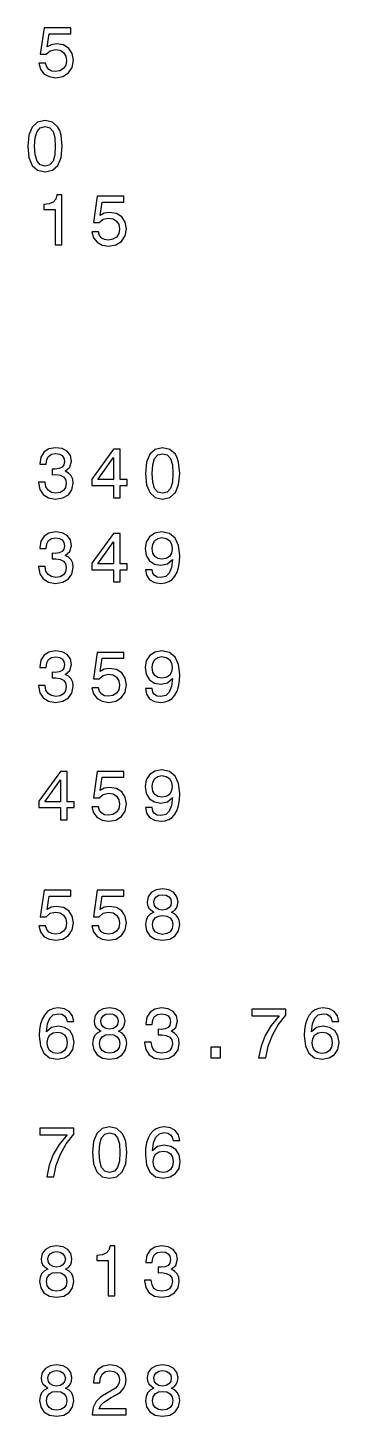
# Model space of a CAD drawing. Extents: x 0 to 1189, y 0 to 841.
# Drawn here: x 698.6 to 729.9, y 437.8 to 577.8 of the extents above; entities that cross this region are included whole.
import ezdxf

# ---------------------------------------------------------------- set-up
doc = ezdxf.new("R2010")
doc.units = 0

msp = doc.modelspace()

# ---------------------------------------------------------------- linework, layer by layer
at = {"color": 7, "lineweight": 25}
for points in [[(699.7, 574.21), (699.86, 573.62), (700.21, 573.16), (700.73, 572.87), (701.39, 572.76), (702.12, 572.89), (702.69, 573.24), (703.05, 573.8), (703.18, 574.52), (703.06, 575.19), (702.72, 575.72), (702.18, 576.06), (701.48, 576.18), (700.94, 576.09), (700.52, 575.86), (700.72, 577.2), (702.91, 577.2), (702.91, 577.8), (700.24, 577.8), (699.84, 575.14), (700.42, 575.14), (700.84, 575.48), (701.37, 575.6), (701.83, 575.53), (702.18, 575.3), (702.41, 574.94), (702.49, 574.49), (702.41, 574.03), (702.18, 573.68), (701.82, 573.46), (701.37, 573.38), (700.99, 573.43), (700.69, 573.59), (700.48, 573.85), (700.37, 574.21)], [(698.58, 565.85), (698.69, 564.71), (699.03, 563.91), (699.57, 563.42), (700.32, 563.26), (701.06, 563.42), (701.6, 563.91), (701.93, 564.71), (702.05, 565.85), (701.93, 566.97), (701.79, 567.42), (701.6, 567.78), (701.06, 568.27), (700.32, 568.44), (699.57, 568.27), (699.03, 567.78), (698.69, 566.97)], [(698.58, 565.85), (698.69, 564.71), (699.03, 563.91), (699.57, 563.42), (700.32, 563.26), (701.06, 563.42), (701.6, 563.91), (701.93, 564.71), (702.05, 565.85), (701.93, 566.97), (701.79, 567.42), (701.6, 567.78), (701.06, 568.27), (700.32, 568.44), (699.57, 568.27), (699.03, 567.78), (698.69, 566.97)], [(698.58, 565.85), (698.69, 564.71), (699.03, 563.91), (699.57, 563.42), (700.32, 563.26), (701.06, 563.42), (701.6, 563.91), (701.93, 564.71), (702.05, 565.85), (701.93, 566.97), (701.79, 567.42), (701.6, 567.78), (701.06, 568.27), (700.32, 568.44), (699.57, 568.27), (699.03, 567.78), (698.69, 566.97)], [(698.58, 565.85), (698.69, 564.71), (699.03, 563.91), (699.57, 563.42), (700.32, 563.26), (701.06, 563.42), (701.6, 563.91), (701.93, 564.71), (702.05, 565.85), (701.93, 566.97), (701.79, 567.42), (701.6, 567.78), (701.06, 568.27), (700.32, 568.44), (699.57, 568.27), (699.03, 567.78), (698.69, 566.97)], [(698.58, 565.85), (698.69, 564.71), (699.03, 563.91), (699.57, 563.42), (700.32, 563.26), (701.06, 563.42), (701.6, 563.91), (701.93, 564.71), (702.05, 565.85), (701.93, 566.97), (701.79, 567.42), (701.6, 567.78), (701.06, 568.27), (700.32, 568.44), (699.57, 568.27), (699.03, 567.78), (698.69, 566.97)], [(698.58, 565.85), (698.69, 564.71), (699.03, 563.91), (699.57, 563.42), (700.32, 563.26), (701.06, 563.42), (701.6, 563.91), (701.93, 564.71), (702.05, 565.85), (701.93, 566.97), (701.79, 567.42), (701.6, 567.78), (701.06, 568.27), (700.32, 568.44), (699.57, 568.27), (699.03, 567.78), (698.69, 566.97)], [(698.58, 565.85), (698.69, 564.71), (699.03, 563.91), (699.57, 563.42), (700.32, 563.26), (701.06, 563.42), (701.6, 563.91), (701.93, 564.71), (702.05, 565.85), (701.93, 566.97), (701.79, 567.42), (701.6, 567.78), (701.06, 568.27), (700.32, 568.44), (699.57, 568.27), (699.03, 567.78), (698.69, 566.97)], [(698.58, 565.85), (698.69, 564.71), (699.03, 563.91), (699.57, 563.42), (700.32, 563.26), (701.06, 563.42), (701.6, 563.91), (701.93, 564.71), (702.05, 565.85), (701.93, 566.97), (701.79, 567.42), (701.6, 567.78), (701.06, 568.27), (700.32, 568.44), (699.57, 568.27), (699.03, 567.78), (698.69, 566.97)], [(698.58, 565.85), (698.69, 564.71), (699.03, 563.91), (699.57, 563.42), (700.32, 563.26), (701.06, 563.42), (701.6, 563.91), (701.93, 564.71), (702.05, 565.85), (701.93, 566.97), (701.79, 567.42), (701.6, 567.78), (701.06, 568.27), (700.32, 568.44), (699.57, 568.27), (699.03, 567.78), (698.69, 566.97)], [(698.58, 565.85), (698.69, 564.71), (699.03, 563.91), (699.57, 563.42), (700.32, 563.26), (701.06, 563.42), (701.6, 563.91), (701.93, 564.71), (702.05, 565.85), (701.93, 566.97), (701.79, 567.42), (701.6, 567.78), (701.06, 568.27), (700.32, 568.44), (699.57, 568.27), (699.03, 567.78), (698.69, 566.97)], [(698.58, 565.85), (698.69, 564.71), (699.03, 563.91), (699.57, 563.42), (700.32, 563.26), (701.06, 563.42), (701.6, 563.91), (701.93, 564.71), (702.05, 565.85), (701.93, 566.97), (701.79, 567.42), (701.6, 567.78), (701.06, 568.27), (700.32, 568.44), (699.57, 568.27), (699.03, 567.78), (698.69, 566.97)], [(698.58, 565.85), (698.69, 564.71), (699.03, 563.91), (699.57, 563.42), (700.32, 563.26), (701.06, 563.42), (701.6, 563.91), (701.93, 564.71), (702.05, 565.85), (701.93, 566.97), (701.79, 567.42), (701.6, 567.78), (701.06, 568.27), (700.32, 568.44), (699.57, 568.27), (699.03, 567.78), (698.69, 566.97)], [(698.58, 565.85), (698.69, 564.71), (699.03, 563.91), (699.57, 563.42), (700.32, 563.26), (701.06, 563.42), (701.6, 563.91), (701.93, 564.71), (702.05, 565.85), (701.93, 566.97), (701.79, 567.42), (701.6, 567.78), (701.06, 568.27), (700.32, 568.44), (699.57, 568.27), (699.03, 567.78), (698.69, 566.97)], [(698.58, 565.85), (698.69, 564.71), (699.03, 563.91), (699.57, 563.42), (700.32, 563.26), (701.06, 563.42), (701.6, 563.91), (701.93, 564.71), (702.05, 565.85), (701.93, 566.97), (701.79, 567.42), (701.6, 567.78), (701.06, 568.27), (700.32, 568.44), (699.57, 568.27), (699.03, 567.78), (698.69, 566.97)], [(698.58, 565.85), (698.69, 564.71), (699.03, 563.91), (699.57, 563.42), (700.32, 563.26), (701.06, 563.42), (701.6, 563.91), (701.93, 564.71), (702.05, 565.85), (701.93, 566.97), (701.79, 567.42), (701.6, 567.78), (701.06, 568.27), (700.32, 568.44), (699.57, 568.27), (699.03, 567.78), (698.69, 566.97)], [(698.58, 565.85), (698.69, 564.71), (699.03, 563.91), (699.57, 563.42), (700.32, 563.26), (701.06, 563.42), (701.6, 563.91), (701.93, 564.71), (702.05, 565.85), (701.93, 566.97), (701.79, 567.42), (701.6, 567.78), (701.06, 568.27), (700.32, 568.44), (699.57, 568.27), (699.03, 567.78), (698.69, 566.97)], [(698.58, 565.85), (698.69, 564.71), (699.03, 563.91), (699.57, 563.42), (700.32, 563.26), (701.06, 563.42), (701.6, 563.91), (701.93, 564.71), (702.05, 565.85), (701.93, 566.97), (701.79, 567.42), (701.6, 567.78), (701.06, 568.27), (700.32, 568.44), (699.57, 568.27), (699.03, 567.78), (698.69, 566.97)], [(698.58, 565.85), (698.69, 564.71), (699.03, 563.91), (699.57, 563.42), (700.32, 563.26), (701.06, 563.42), (701.6, 563.91), (701.93, 564.71), (702.05, 565.85), (701.93, 566.97), (701.79, 567.42), (701.6, 567.78), (701.06, 568.27), (700.32, 568.44), (699.57, 568.27), (699.03, 567.78), (698.69, 566.97)], [(698.58, 565.85), (698.69, 564.71), (699.03, 563.91), (699.57, 563.42), (700.32, 563.26), (701.06, 563.42), (701.6, 563.91), (701.93, 564.71), (702.05, 565.85), (701.93, 566.97), (701.79, 567.42), (701.6, 567.78), (701.06, 568.27), (700.32, 568.44), (699.57, 568.27), (699.03, 567.78), (698.69, 566.97)], [(698.58, 565.85), (698.69, 564.71), (699.03, 563.91), (699.57, 563.42), (700.32, 563.26), (701.06, 563.42), (701.6, 563.91), (701.93, 564.71), (702.05, 565.85), (701.93, 566.97), (701.79, 567.42), (701.6, 567.78), (701.06, 568.27), (700.32, 568.44), (699.57, 568.27), (699.03, 567.78), (698.69, 566.97)], [(698.58, 565.85), (698.69, 564.71), (699.03, 563.91), (699.57, 563.42), (700.32, 563.26), (701.06, 563.42), (701.6, 563.91), (701.93, 564.71), (702.05, 565.85), (701.93, 566.97), (701.79, 567.42), (701.6, 567.78), (701.06, 568.27), (700.32, 568.44), (699.57, 568.27), (699.03, 567.78), (698.69, 566.97)], [(698.58, 565.85), (698.69, 564.71), (699.03, 563.91), (699.57, 563.42), (700.32, 563.26), (701.06, 563.42), (701.6, 563.91), (701.93, 564.71), (702.05, 565.85), (701.93, 566.97), (701.79, 567.42), (701.6, 567.78), (701.06, 568.27), (700.32, 568.44), (699.57, 568.27), (699.03, 567.78), (698.69, 566.97)], [(698.58, 565.85), (698.69, 564.71), (699.03, 563.91), (699.57, 563.42), (700.32, 563.26), (701.06, 563.42), (701.6, 563.91), (701.93, 564.71), (702.05, 565.85), (701.93, 566.97), (701.79, 567.42), (701.6, 567.78), (701.06, 568.27), (700.32, 568.44), (699.57, 568.27), (699.03, 567.78), (698.69, 566.97)], [(698.58, 565.85), (698.69, 564.71), (699.03, 563.91), (699.57, 563.42), (700.32, 563.26), (701.06, 563.42), (701.6, 563.91), (701.93, 564.71), (702.05, 565.85), (701.93, 566.97), (701.79, 567.42), (701.6, 567.78), (701.06, 568.27), (700.32, 568.44), (699.57, 568.27), (699.03, 567.78), (698.69, 566.97)], [(698.58, 565.85), (698.69, 564.71), (699.03, 563.91), (699.57, 563.42), (700.32, 563.26), (701.06, 563.42), (701.6, 563.91), (701.93, 564.71), (702.05, 565.85), (701.93, 566.97), (701.79, 567.42), (701.6, 567.78), (701.06, 568.27), (700.32, 568.44), (699.57, 568.27), (699.03, 567.78), (698.69, 566.97)], [(698.58, 565.85), (698.69, 564.71), (699.03, 563.91), (699.57, 563.42), (700.32, 563.26), (701.06, 563.42), (701.6, 563.91), (701.93, 564.71), (702.05, 565.85), (701.93, 566.97), (701.79, 567.42), (701.6, 567.78), (701.06, 568.27), (700.32, 568.44), (699.57, 568.27), (699.03, 567.78), (698.69, 566.97)], [(698.58, 565.85), (698.69, 564.71), (699.03, 563.91), (699.57, 563.42), (700.32, 563.26), (701.06, 563.42), (701.6, 563.91), (701.93, 564.71), (702.05, 565.85), (701.93, 566.97), (701.79, 567.42), (701.6, 567.78), (701.06, 568.27), (700.32, 568.44), (699.57, 568.27), (699.03, 567.78), (698.69, 566.97)], [(698.58, 565.85), (698.69, 564.71), (699.03, 563.91), (699.57, 563.42), (700.32, 563.26), (701.06, 563.42), (701.6, 563.91), (701.93, 564.71), (702.05, 565.85), (701.93, 566.97), (701.79, 567.42), (701.6, 567.78), (701.06, 568.27), (700.32, 568.44), (699.57, 568.27), (699.03, 567.78), (698.69, 566.97)], [(698.58, 565.85), (698.69, 564.71), (699.03, 563.91), (699.57, 563.42), (700.32, 563.26), (701.06, 563.42), (701.6, 563.91), (701.93, 564.71), (702.05, 565.85), (701.93, 566.97), (701.79, 567.42), (701.6, 567.78), (701.06, 568.27), (700.32, 568.44), (699.57, 568.27), (699.03, 567.78), (698.69, 566.97)], [(698.58, 565.85), (698.69, 564.71), (699.03, 563.91), (699.57, 563.42), (700.32, 563.26), (701.06, 563.42), (701.6, 563.91), (701.93, 564.71), (702.05, 565.85), (701.93, 566.97), (701.79, 567.42), (701.6, 567.78), (701.06, 568.27), (700.32, 568.44), (699.57, 568.27), (699.03, 567.78), (698.69, 566.97)], [(698.58, 565.85), (698.69, 564.71), (699.03, 563.91), (699.57, 563.42), (700.32, 563.26), (701.06, 563.42), (701.6, 563.91), (701.93, 564.71), (702.05, 565.85), (701.93, 566.97), (701.79, 567.42), (701.6, 567.78), (701.06, 568.27), (700.32, 568.44), (699.57, 568.27), (699.03, 567.78), (698.69, 566.97)], [(698.58, 565.85), (698.69, 564.71), (699.03, 563.91), (699.57, 563.42), (700.32, 563.26), (701.06, 563.42), (701.6, 563.91), (701.93, 564.71), (702.05, 565.85), (701.93, 566.97), (701.79, 567.42), (701.6, 567.78), (701.06, 568.27), (700.32, 568.44), (699.57, 568.27), (699.03, 567.78), (698.69, 566.97)], [(699.27, 565.85), (699.33, 566.72), (699.51, 567.34), (699.83, 567.71), (700.32, 567.84), (700.79, 567.71), (701.12, 567.34), (701.3, 566.72), (701.35, 565.85), (701.3, 564.97), (701.12, 564.34), (700.79, 563.97), (700.32, 563.85), (699.83, 563.97), (699.51, 564.34), (699.33, 564.97)], [(699.27, 565.85), (699.33, 566.72), (699.51, 567.34), (699.83, 567.71), (700.32, 567.84), (700.79, 567.71), (701.12, 567.34), (701.3, 566.72), (701.35, 565.85), (701.3, 564.97), (701.12, 564.34), (700.79, 563.97), (700.32, 563.85), (699.83, 563.97), (699.51, 564.34), (699.33, 564.97)], [(699.27, 565.85), (699.33, 566.72), (699.51, 567.34), (699.83, 567.71), (700.32, 567.84), (700.79, 567.71), (701.12, 567.34), (701.3, 566.72), (701.35, 565.85), (701.3, 564.97), (701.12, 564.34), (700.79, 563.97), (700.32, 563.85), (699.83, 563.97), (699.51, 564.34), (699.33, 564.97)], [(699.27, 565.85), (699.33, 566.72), (699.51, 567.34), (699.83, 567.71), (700.32, 567.84), (700.79, 567.71), (701.12, 567.34), (701.3, 566.72), (701.35, 565.85), (701.3, 564.97), (701.12, 564.34), (700.79, 563.97), (700.32, 563.85), (699.83, 563.97), (699.51, 564.34), (699.33, 564.97)], [(699.27, 565.85), (699.33, 566.72), (699.51, 567.34), (699.83, 567.71), (700.32, 567.84), (700.79, 567.71), (701.12, 567.34), (701.3, 566.72), (701.35, 565.85), (701.3, 564.97), (701.12, 564.34), (700.79, 563.97), (700.32, 563.85), (699.83, 563.97), (699.51, 564.34), (699.33, 564.97)], [(699.27, 565.85), (699.33, 566.72), (699.51, 567.34), (699.83, 567.71), (700.32, 567.84), (700.79, 567.71), (701.12, 567.34), (701.3, 566.72), (701.35, 565.85), (701.3, 564.97), (701.12, 564.34), (700.79, 563.97), (700.32, 563.85), (699.83, 563.97), (699.51, 564.34), (699.33, 564.97)], [(699.27, 565.85), (699.33, 566.72), (699.51, 567.34), (699.83, 567.71), (700.32, 567.84), (700.79, 567.71), (701.12, 567.34), (701.3, 566.72), (701.35, 565.85), (701.3, 564.97), (701.12, 564.34), (700.79, 563.97), (700.32, 563.85), (699.83, 563.97), (699.51, 564.34), (699.33, 564.97)], [(699.27, 565.85), (699.33, 566.72), (699.51, 567.34), (699.83, 567.71), (700.32, 567.84), (700.79, 567.71), (701.12, 567.34), (701.3, 566.72), (701.35, 565.85), (701.3, 564.97), (701.12, 564.34), (700.79, 563.97), (700.32, 563.85), (699.83, 563.97), (699.51, 564.34), (699.33, 564.97)], [(699.27, 565.85), (699.33, 566.72), (699.51, 567.34), (699.83, 567.71), (700.32, 567.84), (700.79, 567.71), (701.12, 567.34), (701.3, 566.72), (701.35, 565.85), (701.3, 564.97), (701.12, 564.34), (700.79, 563.97), (700.32, 563.85), (699.83, 563.97), (699.51, 564.34), (699.33, 564.97)], [(699.27, 565.85), (699.33, 566.72), (699.51, 567.34), (699.83, 567.71), (700.32, 567.84), (700.79, 567.71), (701.12, 567.34), (701.3, 566.72), (701.35, 565.85), (701.3, 564.97), (701.12, 564.34), (700.79, 563.97), (700.32, 563.85), (699.83, 563.97), (699.51, 564.34), (699.33, 564.97)], [(699.27, 565.85), (699.33, 566.72), (699.51, 567.34), (699.83, 567.71), (700.32, 567.84), (700.79, 567.71), (701.12, 567.34), (701.3, 566.72), (701.35, 565.85), (701.3, 564.97), (701.12, 564.34), (700.79, 563.97), (700.32, 563.85), (699.83, 563.97), (699.51, 564.34), (699.33, 564.97)], [(699.27, 565.85), (699.33, 566.72), (699.51, 567.34), (699.83, 567.71), (700.32, 567.84), (700.79, 567.71), (701.12, 567.34), (701.3, 566.72), (701.35, 565.85), (701.3, 564.97), (701.12, 564.34), (700.79, 563.97), (700.32, 563.85), (699.83, 563.97), (699.51, 564.34), (699.33, 564.97)], [(699.27, 565.85), (699.33, 566.72), (699.51, 567.34), (699.83, 567.71), (700.32, 567.84), (700.79, 567.71), (701.12, 567.34), (701.3, 566.72), (701.35, 565.85), (701.3, 564.97), (701.12, 564.34), (700.79, 563.97), (700.32, 563.85), (699.83, 563.97), (699.51, 564.34), (699.33, 564.97)], [(699.27, 565.85), (699.33, 566.72), (699.51, 567.34), (699.83, 567.71), (700.32, 567.84), (700.79, 567.71), (701.12, 567.34), (701.3, 566.72), (701.35, 565.85), (701.3, 564.97), (701.12, 564.34), (700.79, 563.97), (700.32, 563.85), (699.83, 563.97), (699.51, 564.34), (699.33, 564.97)], [(699.27, 565.85), (699.33, 566.72), (699.51, 567.34), (699.83, 567.71), (700.32, 567.84), (700.79, 567.71), (701.12, 567.34), (701.3, 566.72), (701.35, 565.85), (701.3, 564.97), (701.12, 564.34), (700.79, 563.97), (700.32, 563.85), (699.83, 563.97), (699.51, 564.34), (699.33, 564.97)], [(699.27, 565.85), (699.33, 566.72), (699.51, 567.34), (699.83, 567.71), (700.32, 567.84), (700.79, 567.71), (701.12, 567.34), (701.3, 566.72), (701.35, 565.85), (701.3, 564.97), (701.12, 564.34), (700.79, 563.97), (700.32, 563.85), (699.83, 563.97), (699.51, 564.34), (699.33, 564.97)], [(699.27, 565.85), (699.33, 566.72), (699.51, 567.34), (699.83, 567.71), (700.32, 567.84), (700.79, 567.71), (701.12, 567.34), (701.3, 566.72), (701.35, 565.85), (701.3, 564.97), (701.12, 564.34), (700.79, 563.97), (700.32, 563.85), (699.83, 563.97), (699.51, 564.34), (699.33, 564.97)], [(699.27, 565.85), (699.33, 566.72), (699.51, 567.34), (699.83, 567.71), (700.32, 567.84), (700.79, 567.71), (701.12, 567.34), (701.3, 566.72), (701.35, 565.85), (701.3, 564.97), (701.12, 564.34), (700.79, 563.97), (700.32, 563.85), (699.83, 563.97), (699.51, 564.34), (699.33, 564.97)], [(699.27, 565.85), (699.33, 566.72), (699.51, 567.34), (699.83, 567.71), (700.32, 567.84), (700.79, 567.71), (701.12, 567.34), (701.3, 566.72), (701.35, 565.85), (701.3, 564.97), (701.12, 564.34), (700.79, 563.97), (700.32, 563.85), (699.83, 563.97), (699.51, 564.34), (699.33, 564.97)], [(699.27, 565.85), (699.33, 566.72), (699.51, 567.34), (699.83, 567.71), (700.32, 567.84), (700.79, 567.71), (701.12, 567.34), (701.3, 566.72), (701.35, 565.85), (701.3, 564.97), (701.12, 564.34), (700.79, 563.97), (700.32, 563.85), (699.83, 563.97), (699.51, 564.34), (699.33, 564.97)], [(699.27, 565.85), (699.33, 566.72), (699.51, 567.34), (699.83, 567.71), (700.32, 567.84), (700.79, 567.71), (701.12, 567.34), (701.3, 566.72), (701.35, 565.85), (701.3, 564.97), (701.12, 564.34), (700.79, 563.97), (700.32, 563.85), (699.83, 563.97), (699.51, 564.34), (699.33, 564.97)], [(699.27, 565.85), (699.33, 566.72), (699.51, 567.34), (699.83, 567.71), (700.32, 567.84), (700.79, 567.71), (701.12, 567.34), (701.3, 566.72), (701.35, 565.85), (701.3, 564.97), (701.12, 564.34), (700.79, 563.97), (700.32, 563.85), (699.83, 563.97), (699.51, 564.34), (699.33, 564.97)], [(699.27, 565.85), (699.33, 566.72), (699.51, 567.34), (699.83, 567.71), (700.32, 567.84), (700.79, 567.71), (701.12, 567.34), (701.3, 566.72), (701.35, 565.85), (701.3, 564.97), (701.12, 564.34), (700.79, 563.97), (700.32, 563.85), (699.83, 563.97), (699.51, 564.34), (699.33, 564.97)], [(699.27, 565.85), (699.33, 566.72), (699.51, 567.34), (699.83, 567.71), (700.32, 567.84), (700.79, 567.71), (701.12, 567.34), (701.3, 566.72), (701.35, 565.85), (701.3, 564.97), (701.12, 564.34), (700.79, 563.97), (700.32, 563.85), (699.83, 563.97), (699.51, 564.34), (699.33, 564.97)], [(699.27, 565.85), (699.33, 566.72), (699.51, 567.34), (699.83, 567.71), (700.32, 567.84), (700.79, 567.71), (701.12, 567.34), (701.3, 566.72), (701.35, 565.85), (701.3, 564.97), (701.12, 564.34), (700.79, 563.97), (700.32, 563.85), (699.83, 563.97), (699.51, 564.34), (699.33, 564.97)], [(699.27, 565.85), (699.33, 566.72), (699.51, 567.34), (699.83, 567.71), (700.32, 567.84), (700.79, 567.71), (701.12, 567.34), (701.3, 566.72), (701.35, 565.85), (701.3, 564.97), (701.12, 564.34), (700.79, 563.97), (700.32, 563.85), (699.83, 563.97), (699.51, 564.34), (699.33, 564.97)], [(699.27, 565.85), (699.33, 566.72), (699.51, 567.34), (699.83, 567.71), (700.32, 567.84), (700.79, 567.71), (701.12, 567.34), (701.3, 566.72), (701.35, 565.85), (701.3, 564.97), (701.12, 564.34), (700.79, 563.97), (700.32, 563.85), (699.83, 563.97), (699.51, 564.34), (699.33, 564.97)], [(699.27, 565.85), (699.33, 566.72), (699.51, 567.34), (699.83, 567.71), (700.32, 567.84), (700.79, 567.71), (701.12, 567.34), (701.3, 566.72), (701.35, 565.85), (701.3, 564.97), (701.12, 564.34), (700.79, 563.97), (700.32, 563.85), (699.83, 563.97), (699.51, 564.34), (699.33, 564.97)], [(699.27, 565.85), (699.33, 566.72), (699.51, 567.34), (699.83, 567.71), (700.32, 567.84), (700.79, 567.71), (701.12, 567.34), (701.3, 566.72), (701.35, 565.85), (701.3, 564.97), (701.12, 564.34), (700.79, 563.97), (700.32, 563.85), (699.83, 563.97), (699.51, 564.34), (699.33, 564.97)], [(699.27, 565.85), (699.33, 566.72), (699.51, 567.34), (699.83, 567.71), (700.32, 567.84), (700.79, 567.71), (701.12, 567.34), (701.3, 566.72), (701.35, 565.85), (701.3, 564.97), (701.12, 564.34), (700.79, 563.97), (700.32, 563.85), (699.83, 563.97), (699.51, 564.34), (699.33, 564.97)], [(699.27, 565.85), (699.33, 566.72), (699.51, 567.34), (699.83, 567.71), (700.32, 567.84), (700.79, 567.71), (701.12, 567.34), (701.3, 566.72), (701.35, 565.85), (701.3, 564.97), (701.12, 564.34), (700.79, 563.97), (700.32, 563.85), (699.83, 563.97), (699.51, 564.34), (699.33, 564.97)], [(699.27, 565.85), (699.33, 566.72), (699.51, 567.34), (699.83, 567.71), (700.32, 567.84), (700.79, 567.71), (701.12, 567.34), (701.3, 566.72), (701.35, 565.85), (701.3, 564.97), (701.12, 564.34), (700.79, 563.97), (700.32, 563.85), (699.83, 563.97), (699.51, 564.34), (699.33, 564.97)], [(701.35, 555.9), (702.01, 555.9), (702.01, 560.94), (701.52, 560.94), (701.39, 560.5), (701.13, 560.2), (700.74, 560.03), (700.19, 559.97), (700.19, 559.46), (701.35, 559.46)], [(705.04, 557.21), (705.19, 556.62), (705.55, 556.16), (706.07, 555.87), (706.73, 555.76), (707.46, 555.89), (708.03, 556.24), (708.39, 556.8), (708.52, 557.52), (708.4, 558.19), (708.05, 558.72), (707.51, 559.06), (706.81, 559.18), (706.27, 559.09), (705.86, 558.86), (706.06, 560.2), (708.25, 560.2), (708.25, 560.8), (705.58, 560.8), (705.18, 558.14), (705.76, 558.14), (706.17, 558.48), (706.71, 558.6), (707.17, 558.53), (707.52, 558.3), (707.74, 557.94), (707.82, 557.49), (707.74, 557.03), (707.51, 556.68), (707.16, 556.46), (706.71, 556.38), (706.32, 556.43), (706.03, 556.59), (705.81, 556.85), (705.71, 557.21)], [(699.67, 531.97), (699.67, 531.92), (699.78, 531.23), (700.12, 530.71), (700.66, 530.38), (701.36, 530.26), (702.11, 530.38), (702.67, 530.7), (703.03, 531.2), (703.16, 531.85), (703.11, 532.28), (702.95, 532.62), (702.69, 532.89), (702.34, 533.08), (702.81, 533.47), (702.98, 534.09), (702.87, 534.65), (702.56, 535.08), (702.05, 535.35), (701.36, 535.44), (700.71, 535.32), (700.22, 535.01), (699.89, 534.5), (699.78, 533.83), (699.78, 533.78), (700.43, 533.78), (700.48, 534.24), (700.67, 534.57), (700.97, 534.78), (701.4, 534.85), (701.77, 534.79), (702.05, 534.64), (702.21, 534.39), (702.28, 534.06), (702.21, 533.71), (702.04, 533.47), (701.74, 533.33), (701.33, 533.28), (701.05, 533.29), (701.05, 532.72), (701.4, 532.74), (701.85, 532.67), (702.19, 532.5), (702.39, 532.22), (702.46, 531.85), (702.39, 531.43), (702.18, 531.12), (701.84, 530.93), (701.41, 530.86), (700.95, 530.94), (700.62, 531.15), (700.41, 531.5), (700.33, 531.97)], [(707.22, 530.4), (707.87, 530.4), (707.87, 531.64), (708.58, 531.64), (708.58, 532.22), (707.87, 532.22), (707.87, 535.3), (707.21, 535.3), (705.02, 532.28), (705.02, 531.64), (707.22, 531.64)], [(710.42, 532.85), (710.53, 531.71), (710.87, 530.91), (711.41, 530.42), (712.16, 530.26), (712.9, 530.42), (713.44, 530.91), (713.77, 531.71), (713.89, 532.85), (713.77, 533.97), (713.64, 534.42), (713.44, 534.78), (712.9, 535.27), (712.16, 535.44), (711.41, 535.27), (710.87, 534.78), (710.53, 533.97)], [(705.63, 532.22), (707.22, 534.46), (707.22, 532.22)], [(711.11, 532.85), (711.17, 533.72), (711.35, 534.34), (711.68, 534.71), (712.16, 534.84), (712.63, 534.71), (712.96, 534.34), (713.14, 533.72), (713.2, 532.85), (713.14, 531.97), (712.96, 531.34), (712.63, 530.97), (712.16, 530.85), (711.68, 530.97), (711.35, 531.34), (711.17, 531.97)], [(699.67, 523.47), (699.67, 523.42), (699.78, 522.73), (700.12, 522.21), (700.66, 521.88), (701.36, 521.76), (702.11, 521.88), (702.67, 522.2), (703.03, 522.7), (703.16, 523.35), (703.11, 523.78), (702.95, 524.12), (702.69, 524.39), (702.34, 524.58), (702.81, 524.97), (702.98, 525.59), (702.87, 526.15), (702.56, 526.58), (702.05, 526.85), (701.36, 526.94), (700.71, 526.82), (700.22, 526.51), (699.89, 526), (699.78, 525.33), (699.78, 525.28), (700.43, 525.28), (700.48, 525.74), (700.67, 526.07), (700.97, 526.28), (701.4, 526.35), (701.77, 526.29), (702.05, 526.14), (702.21, 525.89), (702.28, 525.56), (702.21, 525.21), (702.04, 524.97), (701.74, 524.83), (701.33, 524.78), (701.05, 524.79), (701.05, 524.22), (701.4, 524.24), (701.85, 524.17), (702.19, 524), (702.39, 523.72), (702.46, 523.35), (702.39, 522.93), (702.18, 522.62), (701.84, 522.43), (701.41, 522.36), (700.95, 522.44), (700.62, 522.65), (700.41, 523), (700.33, 523.47)], [(707.22, 521.9), (707.87, 521.9), (707.87, 523.14), (708.58, 523.14), (708.58, 523.72), (707.87, 523.72), (707.87, 526.8), (707.21, 526.8), (705.02, 523.78), (705.02, 523.14), (707.22, 523.14)], [(710.43, 523.14), (710.54, 522.57), (710.85, 522.13), (711.34, 521.86), (711.99, 521.76), (712.41, 521.81), (712.79, 521.94), (713.12, 522.16), (713.39, 522.48), (713.61, 522.88), (713.77, 523.37), (713.86, 523.93), (713.9, 524.58), (713.77, 525.59), (713.42, 526.33), (712.86, 526.78), (712.09, 526.94), (711.38, 526.81), (710.85, 526.46), (710.5, 525.93), (710.39, 525.26), (710.5, 524.57), (710.84, 524.04), (711.34, 523.71), (711.99, 523.6), (712.66, 523.74), (713.17, 524.16), (713.06, 523.36), (712.83, 522.79), (712.48, 522.45), (711.99, 522.34), (711.62, 522.39), (711.34, 522.55), (711.16, 522.8), (711.09, 523.14)], [(705.63, 523.72), (707.22, 525.96), (707.22, 523.72)], [(711.09, 525.27), (711.16, 525.71), (711.36, 526.07), (711.68, 526.29), (712.09, 526.37), (712.51, 526.29), (712.84, 526.07), (713.04, 525.72), (713.12, 525.27), (713.04, 524.82), (712.84, 524.48), (712.5, 524.27), (712.07, 524.2), (711.67, 524.27), (711.36, 524.48), (711.16, 524.81)], [(699.67, 511.47), (699.67, 511.42), (699.78, 510.73), (700.12, 510.21), (700.66, 509.88), (701.36, 509.76), (702.11, 509.88), (702.67, 510.2), (703.03, 510.7), (703.16, 511.35), (703.11, 511.78), (702.95, 512.12), (702.69, 512.39), (702.34, 512.58), (702.81, 512.97), (702.98, 513.59), (702.87, 514.15), (702.56, 514.58), (702.05, 514.85), (701.36, 514.94), (700.71, 514.82), (700.22, 514.51), (699.89, 514), (699.78, 513.33), (699.78, 513.28), (700.43, 513.28), (700.48, 513.74), (700.67, 514.07), (700.97, 514.28), (701.4, 514.35), (701.77, 514.29), (702.05, 514.14), (702.21, 513.89), (702.28, 513.56), (702.21, 513.21), (702.04, 512.97), (701.74, 512.83), (701.33, 512.78), (701.05, 512.79), (701.05, 512.22), (701.4, 512.24), (701.85, 512.17), (702.19, 512), (702.39, 511.72), (702.46, 511.35), (702.39, 510.93), (702.18, 510.62), (701.84, 510.43), (701.41, 510.36), (700.95, 510.44), (700.62, 510.65), (700.41, 511), (700.33, 511.47)], [(705.04, 511.21), (705.19, 510.62), (705.55, 510.16), (706.07, 509.87), (706.73, 509.76), (707.46, 509.89), (708.03, 510.24), (708.39, 510.8), (708.52, 511.52), (708.4, 512.19), (708.05, 512.72), (707.51, 513.06), (706.81, 513.18), (706.27, 513.09), (705.86, 512.86), (706.06, 514.2), (708.25, 514.2), (708.25, 514.8), (705.58, 514.8), (705.18, 512.14), (705.76, 512.14), (706.17, 512.48), (706.71, 512.6), (707.17, 512.53), (707.52, 512.3), (707.74, 511.94), (707.82, 511.49), (707.74, 511.03), (707.51, 510.68), (707.16, 510.46), (706.71, 510.38), (706.32, 510.43), (706.03, 510.59), (705.81, 510.85), (705.71, 511.21)], [(710.43, 511.14), (710.54, 510.57), (710.85, 510.13), (711.34, 509.86), (711.99, 509.76), (712.41, 509.81), (712.79, 509.94), (713.12, 510.16), (713.39, 510.48), (713.61, 510.88), (713.77, 511.37), (713.86, 511.93), (713.9, 512.58), (713.77, 513.59), (713.42, 514.33), (712.86, 514.78), (712.09, 514.94), (711.38, 514.81), (710.85, 514.46), (710.5, 513.93), (710.39, 513.26), (710.5, 512.57), (710.84, 512.04), (711.34, 511.71), (711.99, 511.6), (712.66, 511.74), (713.17, 512.16), (713.06, 511.36), (712.83, 510.79), (712.48, 510.45), (711.99, 510.34), (711.62, 510.39), (711.34, 510.55), (711.16, 510.8), (711.09, 511.14)], [(711.09, 513.27), (711.16, 513.71), (711.36, 514.07), (711.68, 514.29), (712.09, 514.37), (712.51, 514.29), (712.84, 514.07), (713.04, 513.72), (713.12, 513.27), (713.04, 512.82), (712.84, 512.48), (712.5, 512.27), (712.07, 512.2), (711.67, 512.27), (711.36, 512.48), (711.16, 512.81)], [(701.88, 497.9), (702.53, 497.9), (702.53, 499.14), (703.24, 499.14), (703.24, 499.72), (702.53, 499.72), (702.53, 502.8), (701.87, 502.8), (699.68, 499.78), (699.68, 499.14), (701.88, 499.14)], [(705.04, 499.21), (705.19, 498.62), (705.55, 498.16), (706.07, 497.87), (706.73, 497.76), (707.46, 497.89), (708.03, 498.24), (708.39, 498.8), (708.52, 499.52), (708.4, 500.19), (708.05, 500.72), (707.51, 501.06), (706.81, 501.18), (706.27, 501.09), (705.86, 500.86), (706.06, 502.2), (708.25, 502.2), (708.25, 502.8), (705.58, 502.8), (705.18, 500.14), (705.76, 500.14), (706.17, 500.48), (706.71, 500.6), (707.17, 500.53), (707.52, 500.3), (707.74, 499.94), (707.82, 499.49), (707.74, 499.03), (707.51, 498.68), (707.16, 498.46), (706.71, 498.38), (706.32, 498.43), (706.03, 498.59), (705.81, 498.85), (705.71, 499.21)], [(710.43, 499.14), (710.54, 498.57), (710.85, 498.13), (711.34, 497.86), (711.99, 497.76), (712.41, 497.81), (712.79, 497.94), (713.12, 498.16), (713.39, 498.48), (713.61, 498.88), (713.77, 499.37), (713.86, 499.93), (713.9, 500.58), (713.77, 501.59), (713.42, 502.33), (712.86, 502.78), (712.09, 502.94), (711.38, 502.81), (710.85, 502.46), (710.5, 501.93), (710.39, 501.26), (710.5, 500.57), (710.84, 500.04), (711.34, 499.71), (711.99, 499.6), (712.66, 499.74), (713.17, 500.16), (713.06, 499.36), (712.83, 498.79), (712.48, 498.45), (711.99, 498.34), (711.62, 498.39), (711.34, 498.55), (711.16, 498.8), (711.09, 499.14)], [(700.29, 499.72), (701.88, 501.96), (701.88, 499.72)], [(711.09, 501.27), (711.16, 501.71), (711.36, 502.07), (711.68, 502.29), (712.09, 502.37), (712.51, 502.29), (712.84, 502.07), (713.04, 501.72), (713.12, 501.27), (713.04, 500.82), (712.84, 500.48), (712.5, 500.27), (712.07, 500.2), (711.67, 500.27), (711.36, 500.48), (711.16, 500.81)], [(699.7, 487.21), (699.86, 486.62), (700.21, 486.16), (700.73, 485.87), (701.39, 485.76), (702.12, 485.89), (702.69, 486.24), (703.05, 486.8), (703.18, 487.52), (703.06, 488.19), (702.72, 488.72), (702.18, 489.06), (701.48, 489.18), (700.94, 489.09), (700.52, 488.86), (700.72, 490.2), (702.91, 490.2), (702.91, 490.8), (700.24, 490.8), (699.84, 488.14), (700.42, 488.14), (700.84, 488.48), (701.37, 488.6), (701.83, 488.53), (702.18, 488.3), (702.41, 487.94), (702.49, 487.49), (702.41, 487.03), (702.18, 486.68), (701.82, 486.46), (701.37, 486.38), (700.99, 486.43), (700.69, 486.59), (700.48, 486.85), (700.37, 487.21)], [(705.04, 487.21), (705.19, 486.62), (705.55, 486.16), (706.07, 485.87), (706.73, 485.76), (707.46, 485.89), (708.03, 486.24), (708.39, 486.8), (708.52, 487.52), (708.4, 488.19), (708.05, 488.72), (707.51, 489.06), (706.81, 489.18), (706.27, 489.09), (705.86, 488.86), (706.06, 490.2), (708.25, 490.2), (708.25, 490.8), (705.58, 490.8), (705.18, 488.14), (705.76, 488.14), (706.17, 488.48), (706.71, 488.6), (707.17, 488.53), (707.52, 488.3), (707.74, 487.94), (707.82, 487.49), (707.74, 487.03), (707.51, 486.68), (707.16, 486.46), (706.71, 486.38), (706.32, 486.43), (706.03, 486.59), (705.81, 486.85), (705.71, 487.21)], [(711.27, 488.6), (710.9, 488.4), (710.65, 488.11), (710.49, 487.76), (710.44, 487.34), (710.55, 486.7), (710.88, 486.2), (711.42, 485.88), (712.16, 485.76), (712.89, 485.88), (713.43, 486.2), (713.76, 486.7), (713.88, 487.34), (713.82, 487.76), (713.67, 488.11), (713.41, 488.4), (713.05, 488.6), (713.34, 488.77), (713.54, 489.01), (713.66, 489.3), (713.71, 489.65), (713.59, 490.16), (713.29, 490.57), (712.8, 490.84), (712.16, 490.94), (711.51, 490.84), (711.02, 490.57), (710.71, 490.16), (710.6, 489.65), (710.64, 489.3), (710.76, 489.01)], [(711.29, 489.59), (711.34, 489.91), (711.52, 490.15), (711.79, 490.31), (712.16, 490.36), (712.52, 490.31), (712.79, 490.15), (712.97, 489.91), (713.03, 489.59), (712.97, 489.27), (712.79, 489.02), (712.52, 488.85), (712.16, 488.8), (711.79, 488.86), (711.52, 489.02), (711.34, 489.27)], [(711.13, 487.35), (711.19, 487.73), (711.4, 488.02), (711.73, 488.21), (712.16, 488.27), (712.58, 488.21), (712.91, 488.02), (713.12, 487.73), (713.19, 487.35), (713.12, 486.94), (712.91, 486.63), (712.58, 486.43), (712.16, 486.36), (711.73, 486.43), (711.4, 486.63), (711.19, 486.94)], [(703.21, 477.56), (703.08, 478.14), (702.76, 478.57), (702.27, 478.85), (701.64, 478.94), (701.21, 478.89), (700.84, 478.75), (700.52, 478.53), (700.25, 478.21), (700.03, 477.82), (699.87, 477.33), (699.77, 476.76), (699.74, 476.12), (699.86, 475.1), (700.21, 474.36), (700.78, 473.91), (701.56, 473.76), (702.26, 473.89), (702.79, 474.23), (703.13, 474.76), (703.26, 475.44), (703.13, 476.12), (702.8, 476.65), (702.29, 476.98), (701.66, 477.09), (700.97, 476.95), (700.46, 476.54), (700.57, 477.33), (700.8, 477.9), (701.15, 478.24), (701.64, 478.36), (702, 478.3), (702.28, 478.15), (702.46, 477.89), (702.55, 477.56)], [(705.93, 476.6), (705.56, 476.4), (705.31, 476.11), (705.15, 475.76), (705.1, 475.34), (705.22, 474.7), (705.55, 474.2), (706.09, 473.88), (706.82, 473.76), (707.55, 473.88), (708.09, 474.2), (708.42, 474.7), (708.54, 475.34), (708.49, 475.76), (708.33, 476.11), (708.08, 476.4), (707.72, 476.6), (708, 476.77), (708.21, 477.01), (708.33, 477.3), (708.37, 477.65), (708.26, 478.16), (707.95, 478.57), (707.46, 478.84), (706.82, 478.94), (706.17, 478.84), (705.68, 478.57), (705.37, 478.16), (705.27, 477.65), (705.3, 477.3), (705.42, 477.01)], [(710.34, 475.47), (710.34, 475.42), (710.46, 474.73), (710.8, 474.21), (711.33, 473.88), (712.04, 473.76), (712.79, 473.88), (713.35, 474.2), (713.71, 474.7), (713.84, 475.35), (713.78, 475.78), (713.62, 476.12), (713.36, 476.39), (713.02, 476.58), (713.48, 476.97), (713.65, 477.59), (713.54, 478.15), (713.23, 478.58), (712.73, 478.85), (712.04, 478.94), (711.39, 478.82), (710.89, 478.51), (710.57, 478), (710.46, 477.33), (710.46, 477.28), (711.1, 477.28), (711.16, 477.74), (711.34, 478.07), (711.65, 478.28), (712.07, 478.35), (712.45, 478.29), (712.72, 478.14), (712.89, 477.89), (712.95, 477.56), (712.89, 477.21), (712.71, 476.97), (712.41, 476.83), (712, 476.78), (711.72, 476.79), (711.72, 476.22), (712.07, 476.24), (712.53, 476.17), (712.87, 476), (713.07, 475.72), (713.14, 475.35), (713.06, 474.93), (712.85, 474.62), (712.52, 474.43), (712.08, 474.36), (711.63, 474.44), (711.29, 474.65), (711.09, 475), (711.01, 475.47)], [(729.9, 477.56), (729.76, 478.14), (729.45, 478.57), (728.96, 478.85), (728.32, 478.94), (727.9, 478.89), (727.53, 478.75), (727.21, 478.53), (726.93, 478.21), (726.72, 477.82), (726.56, 477.33), (726.46, 476.76), (726.43, 476.12), (726.54, 475.1), (726.9, 474.36), (727.46, 473.91), (728.24, 473.76), (728.94, 473.89), (729.47, 474.23), (729.82, 474.76), (729.94, 475.44), (729.82, 476.12), (729.49, 476.65), (728.98, 476.98), (728.34, 477.09), (727.66, 476.95), (727.15, 476.54), (727.26, 477.33), (727.49, 477.9), (727.84, 478.24), (728.33, 478.36), (728.69, 478.3), (728.96, 478.15), (729.14, 477.89), (729.24, 477.56)], [(705.95, 477.59), (706.01, 477.91), (706.18, 478.15), (706.45, 478.31), (706.82, 478.36), (707.18, 478.31), (707.46, 478.15), (707.63, 477.91), (707.69, 477.59), (707.63, 477.27), (707.46, 477.02), (707.18, 476.85), (706.82, 476.8), (706.45, 476.86), (706.18, 477.02), (706.01, 477.27)], [(721.83, 473.9), (722.56, 473.9), (722.8, 475.09), (723.22, 476.2), (723.81, 477.23), (724.58, 478.2), (724.58, 478.8), (721.15, 478.8), (721.15, 478.14), (723.89, 478.14), (723.09, 477.17), (722.49, 476.15), (722.08, 475.07)], [(702.56, 475.43), (702.48, 474.98), (702.28, 474.63), (701.95, 474.4), (701.55, 474.33), (701.12, 474.4), (700.8, 474.62), (700.59, 474.97), (700.53, 475.42), (700.6, 475.87), (700.8, 476.21), (701.13, 476.42), (701.58, 476.5), (701.97, 476.42), (702.28, 476.22), (702.48, 475.88)], [(705.79, 475.35), (705.86, 475.73), (706.07, 476.02), (706.39, 476.21), (706.82, 476.27), (707.25, 476.21), (707.57, 476.02), (707.78, 475.73), (707.85, 475.35), (707.78, 474.94), (707.57, 474.63), (707.25, 474.43), (706.82, 474.36), (706.39, 474.43), (706.07, 474.63), (705.86, 474.94)], [(729.24, 475.43), (729.16, 474.98), (728.96, 474.63), (728.64, 474.4), (728.24, 474.33), (727.81, 474.4), (727.49, 474.62), (727.28, 474.97), (727.21, 475.42), (727.28, 475.87), (727.49, 476.21), (727.82, 476.42), (728.26, 476.5), (728.65, 476.42), (728.96, 476.22), (729.16, 475.88)], [(717, 473.9), (717.99, 473.9), (717.99, 474.98), (717, 474.98)], [(700.48, 461.9), (701.21, 461.9), (701.45, 463.09), (701.87, 464.2), (702.46, 465.23), (703.23, 466.2), (703.23, 466.8), (699.8, 466.8), (699.8, 466.14), (702.54, 466.14), (701.74, 465.17), (701.15, 464.15), (700.73, 463.07)], [(705.09, 464.35), (705.19, 463.21), (705.53, 462.41), (706.07, 461.92), (706.82, 461.76), (707.56, 461.92), (708.1, 462.41), (708.44, 463.21), (708.55, 464.35), (708.44, 465.47), (708.3, 465.92), (708.1, 466.28), (707.56, 466.77), (706.82, 466.94), (706.07, 466.77), (705.53, 466.28), (705.19, 465.47)], [(705.78, 464.35), (705.83, 465.22), (706.01, 465.84), (706.34, 466.21), (706.82, 466.34), (707.3, 466.21), (707.62, 465.84), (707.8, 465.22), (707.86, 464.35), (707.8, 463.47), (707.62, 462.84), (707.3, 462.47), (706.82, 462.35), (706.34, 462.47), (706.01, 462.84), (705.83, 463.47)], [(713.89, 465.56), (713.75, 466.14), (713.43, 466.57), (712.94, 466.85), (712.31, 466.94), (711.89, 466.89), (711.52, 466.75), (711.19, 466.53), (710.92, 466.21), (710.7, 465.82), (710.55, 465.33), (710.44, 464.76), (710.42, 464.12), (710.53, 463.1), (710.88, 462.36), (711.45, 461.91), (712.23, 461.76), (712.93, 461.89), (713.46, 462.23), (713.81, 462.76), (713.93, 463.44), (713.81, 464.12), (713.48, 464.65), (712.97, 464.98), (712.33, 465.09), (711.65, 464.95), (711.14, 464.54), (711.24, 465.33), (711.47, 465.9), (711.83, 466.24), (712.32, 466.36), (712.68, 466.3), (712.95, 466.15), (713.13, 465.89), (713.23, 465.56)], [(713.23, 463.43), (713.15, 462.98), (712.95, 462.63), (712.63, 462.4), (712.22, 462.33), (711.8, 462.4), (711.47, 462.62), (711.27, 462.97), (711.2, 463.42), (711.27, 463.87), (711.47, 464.21), (711.81, 464.42), (712.25, 464.5), (712.64, 464.42), (712.95, 464.22), (713.15, 463.88)], [(700.59, 452.6), (700.22, 452.4), (699.97, 452.11), (699.81, 451.76), (699.76, 451.34), (699.88, 450.7), (700.21, 450.2), (700.75, 449.88), (701.48, 449.76), (702.21, 449.88), (702.75, 450.2), (703.08, 450.7), (703.21, 451.34), (703.15, 451.76), (703, 452.11), (702.74, 452.4), (702.38, 452.6), (702.67, 452.77), (702.87, 453.01), (702.99, 453.3), (703.03, 453.65), (702.92, 454.16), (702.62, 454.57), (702.13, 454.84), (701.48, 454.94), (700.84, 454.84), (700.35, 454.57), (700.04, 454.16), (699.93, 453.65), (699.96, 453.3), (700.09, 453.01)], [(700.61, 453.59), (700.67, 453.91), (700.84, 454.15), (701.12, 454.31), (701.48, 454.36), (701.84, 454.31), (702.12, 454.15), (702.29, 453.91), (702.36, 453.59), (702.29, 453.27), (702.12, 453.02), (701.84, 452.85), (701.48, 452.8), (701.12, 452.86), (700.84, 453.02), (700.67, 453.27)], [(706.69, 449.9), (707.35, 449.9), (707.35, 454.94), (706.86, 454.94), (706.73, 454.5), (706.47, 454.2), (706.07, 454.03), (705.53, 453.97), (705.53, 453.46), (706.69, 453.46)], [(710.34, 451.47), (710.34, 451.42), (710.46, 450.73), (710.8, 450.21), (711.33, 449.88), (712.04, 449.76), (712.79, 449.88), (713.35, 450.2), (713.71, 450.7), (713.84, 451.35), (713.78, 451.78), (713.62, 452.12), (713.36, 452.39), (713.02, 452.58), (713.48, 452.97), (713.65, 453.59), (713.54, 454.15), (713.23, 454.58), (712.73, 454.85), (712.04, 454.94), (711.39, 454.82), (710.89, 454.51), (710.57, 454), (710.46, 453.33), (710.46, 453.28), (711.1, 453.28), (711.16, 453.74), (711.34, 454.07), (711.65, 454.28), (712.07, 454.35), (712.45, 454.29), (712.72, 454.14), (712.89, 453.89), (712.95, 453.56), (712.89, 453.21), (712.71, 452.97), (712.41, 452.83), (712, 452.78), (711.72, 452.79), (711.72, 452.22), (712.07, 452.24), (712.53, 452.17), (712.87, 452), (713.07, 451.72), (713.14, 451.35), (713.06, 450.93), (712.85, 450.62), (712.52, 450.43), (712.08, 450.36), (711.63, 450.44), (711.29, 450.65), (711.09, 451), (711.01, 451.47)], [(700.45, 451.35), (700.52, 451.73), (700.73, 452.02), (701.05, 452.21), (701.48, 452.27), (701.91, 452.21), (702.23, 452.02), (702.44, 451.73), (702.51, 451.35), (702.44, 450.94), (702.23, 450.63), (701.91, 450.43), (701.48, 450.36), (701.05, 450.43), (700.73, 450.63), (700.52, 450.94)], [(700.59, 440.6), (700.22, 440.4), (699.97, 440.11), (699.81, 439.76), (699.76, 439.34), (699.88, 438.7), (700.21, 438.2), (700.75, 437.88), (701.48, 437.76), (702.21, 437.88), (702.75, 438.2), (703.08, 438.7), (703.21, 439.34), (703.15, 439.76), (703, 440.11), (702.74, 440.4), (702.38, 440.6), (702.67, 440.77), (702.87, 441.01), (702.99, 441.3), (703.03, 441.65), (702.92, 442.16), (702.62, 442.57), (702.13, 442.84), (701.48, 442.94), (700.84, 442.84), (700.35, 442.57), (700.04, 442.16), (699.93, 441.65), (699.96, 441.3), (700.09, 441.01)], [(705.06, 437.9), (708.5, 437.9), (708.5, 438.52), (705.78, 438.52), (705.94, 438.86), (706.2, 439.14), (706.99, 439.65), (707.42, 439.87), (707.9, 440.18), (708.23, 440.54), (708.43, 440.97), (708.5, 441.45), (708.38, 442.05), (708.04, 442.53), (707.52, 442.83), (706.85, 442.94), (706.16, 442.82), (705.63, 442.48), (705.29, 441.94), (705.18, 441.22), (705.18, 441.12), (705.83, 441.12), (705.83, 441.18), (705.9, 441.67), (706.09, 442.03), (706.4, 442.26), (706.81, 442.34), (707.23, 442.27), (707.54, 442.09), (707.74, 441.81), (707.82, 441.45), (707.77, 441.12), (707.63, 440.84), (707.4, 440.6), (707.08, 440.38), (706.66, 440.15), (705.95, 439.7), (705.45, 439.23), (705.16, 438.65), (705.06, 437.92)], [(711.27, 440.6), (710.9, 440.4), (710.65, 440.11), (710.49, 439.76), (710.44, 439.34), (710.55, 438.7), (710.88, 438.2), (711.42, 437.88), (712.16, 437.76), (712.89, 437.88), (713.43, 438.2), (713.76, 438.7), (713.88, 439.34), (713.82, 439.76), (713.67, 440.11), (713.41, 440.4), (713.05, 440.6), (713.34, 440.77), (713.54, 441.01), (713.66, 441.3), (713.71, 441.65), (713.59, 442.16), (713.29, 442.57), (712.8, 442.84), (712.16, 442.94), (711.51, 442.84), (711.02, 442.57), (710.71, 442.16), (710.6, 441.65), (710.64, 441.3), (710.76, 441.01)], [(700.61, 441.59), (700.67, 441.91), (700.84, 442.15), (701.12, 442.31), (701.48, 442.36), (701.84, 442.31), (702.12, 442.15), (702.29, 441.91), (702.36, 441.59), (702.29, 441.27), (702.12, 441.02), (701.84, 440.85), (701.48, 440.8), (701.12, 440.86), (700.84, 441.02), (700.67, 441.27)], [(711.29, 441.59), (711.34, 441.91), (711.52, 442.15), (711.79, 442.31), (712.16, 442.36), (712.52, 442.31), (712.79, 442.15), (712.97, 441.91), (713.03, 441.59), (712.97, 441.27), (712.79, 441.02), (712.52, 440.85), (712.16, 440.8), (711.79, 440.86), (711.52, 441.02), (711.34, 441.27)], [(700.45, 439.35), (700.52, 439.73), (700.73, 440.02), (701.05, 440.21), (701.48, 440.27), (701.91, 440.21), (702.23, 440.02), (702.44, 439.73), (702.51, 439.35), (702.44, 438.94), (702.23, 438.63), (701.91, 438.43), (701.48, 438.36), (701.05, 438.43), (700.73, 438.63), (700.52, 438.94)], [(711.13, 439.35), (711.19, 439.73), (711.4, 440.02), (711.73, 440.21), (712.16, 440.27), (712.58, 440.21), (712.91, 440.02), (713.12, 439.73), (713.19, 439.35), (713.12, 438.94), (712.91, 438.63), (712.58, 438.43), (712.16, 438.36), (711.73, 438.43), (711.4, 438.63), (711.19, 438.94)]]:
    msp.add_lwpolyline(points, close=True, dxfattribs=at)

doc.saveas('drawing.dxf')
